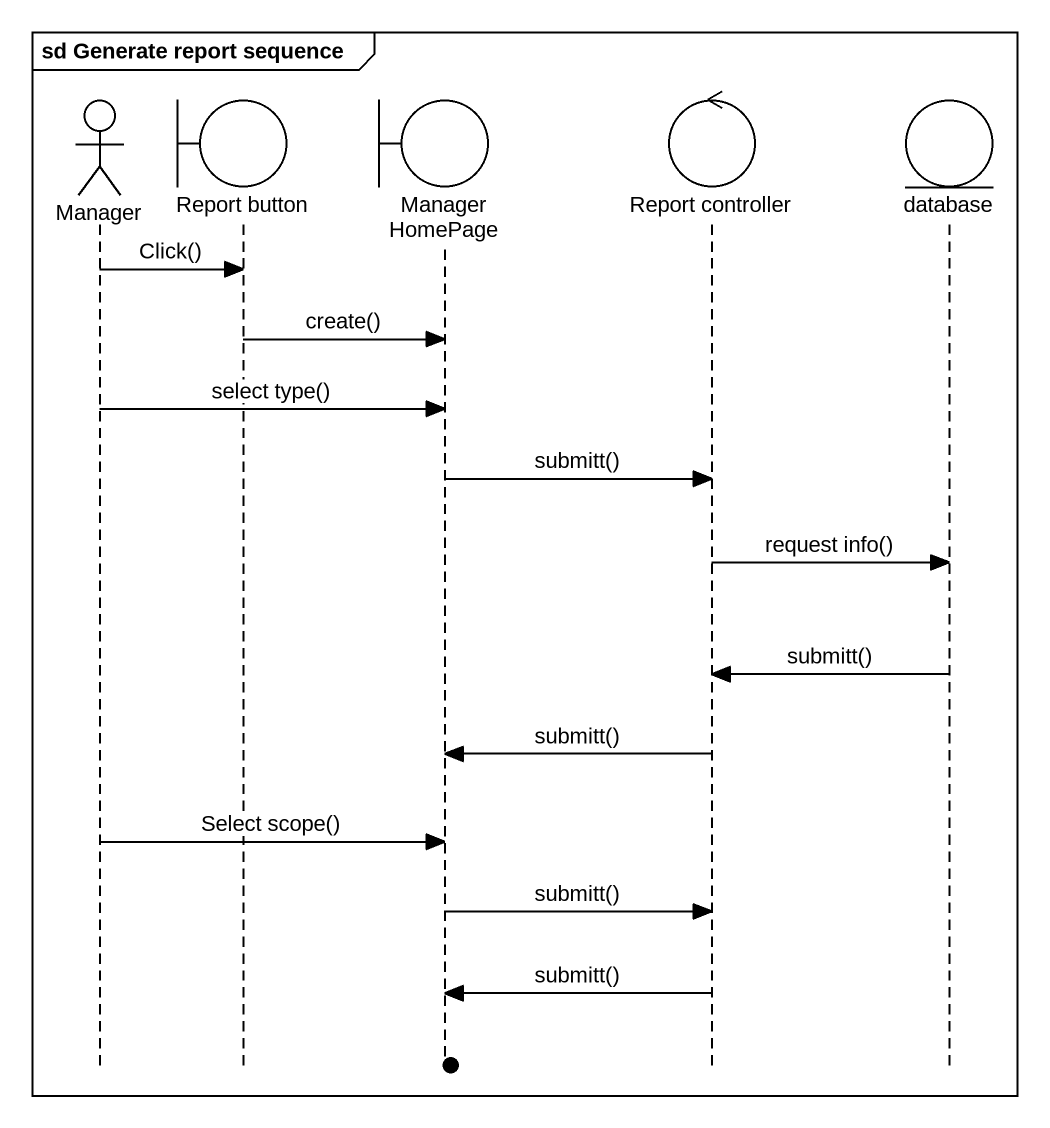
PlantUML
@startuml
mainframe sd Generate report sequence
hide footbox
actor Manager
boundary "Report button" as Report_button
boundary "Manager HomePage" as Manager_HomePage
control "Report controller" as Report_controller
entity "database" as database_

Manager -> Report_button : Click()
Report_button -> Manager_HomePage : create()
Manager -> Manager_HomePage : select type()
Manager_HomePage -> Report_controller : submitt()
Report_controller -> database_ : request info()
database_ -> Report_controller : submitt()
Report_controller -> Manager_HomePage : submitt()
Manager -> Manager_HomePage : Select scope()
Manager_HomePage -> Report_controller : submitt()
Report_controller -> Manager_HomePage : submitt()
@enduml
